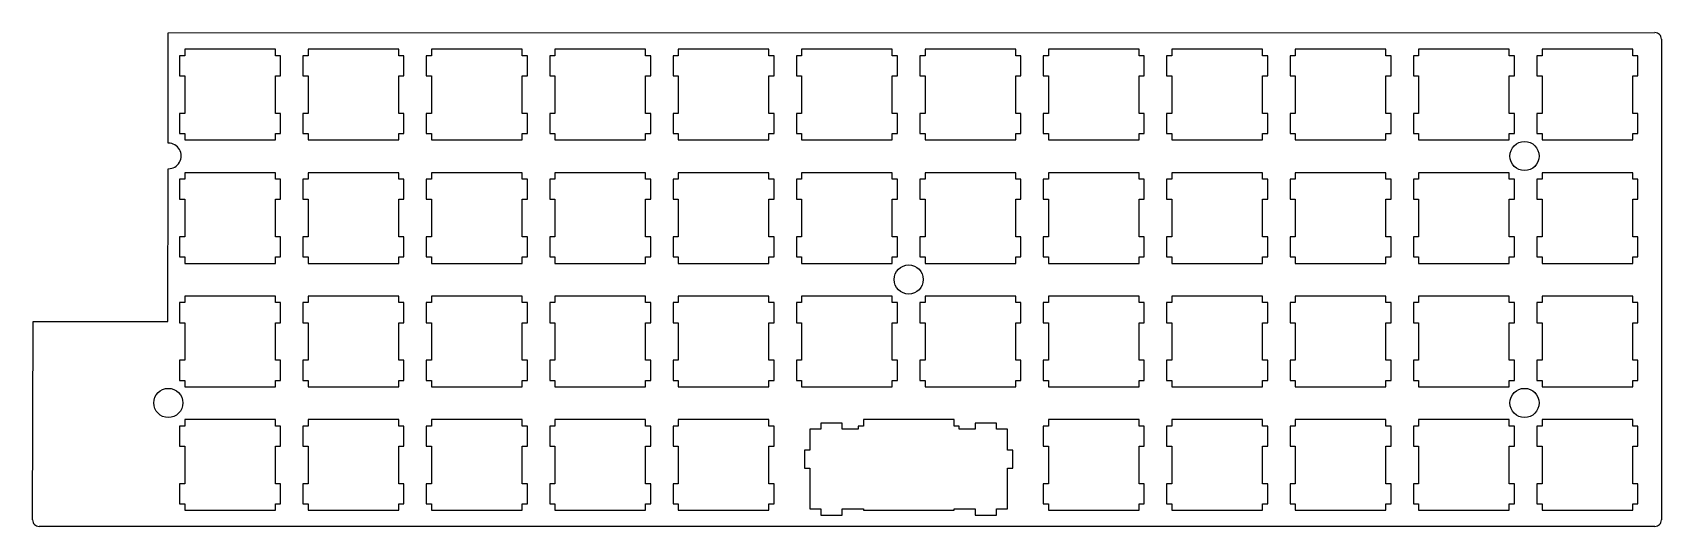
# Model space of a CAD drawing. Header units: millimetres. Extents: x 30 to 281, y -143 to -67.
import ezdxf

# ---------------------------------------------------------------- set-up
doc = ezdxf.new("R2010")
doc.units = ezdxf.units.MM

msp = doc.modelspace()

# ---------------------------------------------------------------- linework, layer by layer
at = {"color": 7, "linetype": 'Continuous', "lineweight": 25}
for p, q in [((50.4825, -66.7), (279.9875, -66.675)), ((50.4825, -83.725), (50.4825, -66.7)), ((280.9875, -67.675), (280.9875, -141.8757)), ((52.20719, -70.242), (52.20719, -73.3426)), ((53.00783, -70.242), (52.20719, -70.242)), ((53.00783, -69.243), (53.00783, -70.242)), ((67.0073, -69.243), (53.00783, -69.243)), ((67.0073, -70.242), (67.0073, -69.243)), ((67.808, -70.242), (67.0073, -70.242)), ((67.808, -73.3426), (67.808, -70.242)), ((71.2572, -70.242), (71.2572, -73.3426)), ((72.0578, -70.242), (71.2572, -70.242)), ((72.0578, -69.243), (72.0578, -70.242)), ((86.0572, -69.243), (72.0578, -69.243)), ((86.0572, -70.242), (86.0572, -69.243)), ((86.858, -70.242), (86.0572, -70.242)), ((86.858, -73.3426), (86.858, -70.242)), ((90.3071, -70.242), (90.3071, -73.3426)), ((91.1079, -70.242), (90.3071, -70.242)), ((91.1079, -69.243), (91.1079, -70.242)), ((105.1072, -69.243), (91.1079, -69.243)), ((105.1072, -70.242), (105.1072, -69.243)), ((105.908, -70.242), (105.1072, -70.242)), ((105.908, -73.3426), (105.908, -70.242)), ((109.3571, -70.242), (109.3571, -73.3426)), ((110.1579, -70.242), (109.3571, -70.242)), ((110.1579, -69.243), (110.1579, -70.242)), ((124.1572, -69.243), (110.1579, -69.243)), ((124.1572, -70.242), (124.1572, -69.243)), ((124.958, -70.242), (124.1572, -70.242)), ((124.958, -73.3426), (124.958, -70.242)), ((128.4071, -70.242), (128.4071, -73.3426)), ((129.2079, -70.242), (128.4071, -70.242)), ((129.2079, -69.243), (129.2079, -70.242)), ((143.2072, -69.243), (129.2079, -69.243)), ((143.2072, -70.242), (143.2072, -69.243)), ((144.0066, -70.242), (143.2072, -70.242)), ((144.0066, -73.3426), (144.0066, -70.242)), ((147.4571, -70.242), (147.4571, -73.3426)), ((148.2565, -70.242), (147.4571, -70.242)), ((148.2565, -69.243), (148.2565, -70.242)), ((162.2558, -69.243), (148.2565, -69.243)), ((162.2558, -70.242), (162.2558, -69.243)), ((163.0568, -70.242), (162.2558, -70.242)), ((163.0568, -73.3426), (163.0568, -70.242)), ((166.5058, -70.242), (166.5058, -73.3426)), ((167.3068, -70.242), (166.5058, -70.242)), ((167.3068, -69.243), (167.3068, -70.242)), ((181.3068, -69.243), (167.3068, -69.243)), ((181.3068, -70.242), (181.3068, -69.243)), ((182.1078, -70.242), (181.3068, -70.242)), ((182.1078, -73.3426), (182.1078, -70.242)), ((185.5568, -70.242), (185.5568, -73.3426)), ((186.3578, -70.242), (185.5568, -70.242)), ((186.3578, -69.243), (186.3578, -70.242)), ((200.3568, -69.243), (186.3578, -69.243)), ((200.3568, -70.242), (200.3568, -69.243)), ((201.1578, -70.242), (200.3568, -70.242)), ((201.1578, -73.3426), (201.1578, -70.242)), ((204.6068, -70.242), (204.6068, -73.3426)), ((205.4078, -70.242), (204.6068, -70.242)), ((205.4078, -69.243), (205.4078, -70.242)), ((219.4068, -69.243), (205.4078, -69.243)), ((219.4068, -70.242), (219.4068, -69.243)), ((220.2078, -70.242), (219.4068, -70.242)), ((220.2078, -73.3426), (220.2078, -70.242)), ((223.6568, -70.242), (223.6568, -73.3426)), ((224.4578, -70.242), (223.6568, -70.242)), ((224.4578, -69.243), (224.4578, -70.242)), ((238.4568, -69.243), (224.4578, -69.243)), ((238.4568, -70.242), (238.4568, -69.243)), ((239.2578, -70.242), (238.4568, -70.242)), ((239.2578, -73.3426), (239.2578, -70.242)), ((242.7068, -70.242), (242.7068, -73.3426)), ((243.5078, -70.242), (242.7068, -70.242)), ((243.5078, -69.243), (243.5078, -70.242)), ((257.5068, -69.243), (243.5078, -69.243)), ((257.5068, -70.242), (257.5068, -69.243)), ((258.3078, -70.242), (257.5068, -70.242)), ((258.3078, -73.3426), (258.3078, -70.242)), ((261.7568, -70.242), (261.7568, -73.3426)), ((262.5578, -70.242), (261.7568, -70.242)), ((262.5578, -69.243), (262.5578, -70.242)), ((276.5568, -69.243), (262.5578, -69.243)), ((276.5568, -70.242), (276.5568, -69.243)), ((277.3578, -70.242), (276.5568, -70.242)), ((277.3578, -73.3426), (277.3578, -70.242)), ((52.20719, -73.3426), (53.00783, -73.3426)), ((53.00783, -73.3426), (53.00783, -79.1426)), ((67.0073, -73.3426), (67.808, -73.3426)), ((67.0073, -79.1426), (67.0073, -73.3426)), ((71.2572, -73.3426), (72.0578, -73.3426)), ((72.0578, -73.3426), (72.0578, -79.1426)), ((86.0572, -73.3426), (86.858, -73.3426)), ((86.0572, -79.1426), (86.0572, -73.3426)), ((90.3071, -73.3426), (91.1079, -73.3426)), ((91.1079, -73.3426), (91.1079, -79.1426)), ((105.1072, -73.3426), (105.908, -73.3426)), ((105.1072, -79.1426), (105.1072, -73.3426)), ((109.3571, -73.3426), (110.1579, -73.3426)), ((110.1579, -73.3426), (110.1579, -79.1426)), ((124.1572, -73.3426), (124.958, -73.3426)), ((124.1572, -79.1426), (124.1572, -73.3426)), ((128.4071, -73.3426), (129.2079, -73.3426)), ((129.2079, -73.3426), (129.2079, -79.1426)), ((143.2072, -73.3426), (144.0066, -73.3426)), ((143.2072, -79.1426), (143.2072, -73.3426)), ((147.4571, -73.3426), (148.2565, -73.3426)), ((148.2565, -73.3426), (148.2565, -79.1426)), ((162.2558, -73.3426), (163.0568, -73.3426)), ((162.2558, -79.1426), (162.2558, -73.3426)), ((166.5058, -73.3426), (167.3068, -73.3426)), ((167.3068, -73.3426), (167.3068, -79.1426)), ((181.3068, -73.3426), (182.1078, -73.3426)), ((181.3068, -79.1426), (181.3068, -73.3426)), ((185.5568, -73.3426), (186.3578, -73.3426)), ((186.3578, -73.3426), (186.3578, -79.1426)), ((200.3568, -73.3426), (201.1578, -73.3426)), ((200.3568, -79.1426), (200.3568, -73.3426)), ((204.6068, -73.3426), (205.4078, -73.3426)), ((205.4078, -73.3426), (205.4078, -79.1426)), ((219.4068, -73.3426), (220.2078, -73.3426)), ((219.4068, -79.1426), (219.4068, -73.3426)), ((223.6568, -73.3426), (224.4578, -73.3426)), ((224.4578, -73.3426), (224.4578, -79.1426)), ((238.4568, -73.3426), (239.2578, -73.3426)), ((238.4568, -79.1426), (238.4568, -73.3426)), ((242.7068, -73.3426), (243.5078, -73.3426)), ((243.5078, -73.3426), (243.5078, -79.1426)), ((257.5068, -73.3426), (258.3078, -73.3426)), ((257.5068, -79.1426), (257.5068, -73.3426)), ((261.7568, -73.3426), (262.5578, -73.3426)), ((262.5578, -73.3426), (262.5578, -79.1426)), ((276.5568, -73.3426), (277.3578, -73.3426)), ((276.5568, -79.1426), (276.5568, -73.3426)), ((52.20719, -79.1426), (52.20719, -82.2418)), ((53.00783, -79.1426), (52.20719, -79.1426)), ((67.808, -79.1426), (67.0073, -79.1426)), ((67.808, -82.2418), (67.808, -79.1426)), ((71.2572, -79.1426), (71.2572, -82.2418)), ((72.0578, -79.1426), (71.2572, -79.1426)), ((86.858, -79.1426), (86.0572, -79.1426)), ((86.858, -82.2418), (86.858, -79.1426)), ((90.3071, -79.1426), (90.3071, -82.2418)), ((91.1079, -79.1426), (90.3071, -79.1426)), ((105.908, -79.1426), (105.1072, -79.1426)), ((105.908, -82.2418), (105.908, -79.1426)), ((109.3571, -79.1426), (109.3571, -82.2418)), ((110.1579, -79.1426), (109.3571, -79.1426)), ((124.958, -79.1426), (124.1572, -79.1426)), ((124.958, -82.2418), (124.958, -79.1426)), ((128.4071, -79.1426), (128.4071, -82.2418)), ((129.2079, -79.1426), (128.4071, -79.1426)), ((144.0066, -79.1426), (143.2072, -79.1426)), ((144.0066, -82.2418), (144.0066, -79.1426)), ((147.4571, -79.1426), (147.4571, -82.2418)), ((148.2565, -79.1426), (147.4571, -79.1426)), ((163.0568, -79.1426), (162.2558, -79.1426)), ((163.0568, -82.2418), (163.0568, -79.1426)), ((166.5058, -79.1426), (166.5058, -82.2418)), ((167.3068, -79.1426), (166.5058, -79.1426)), ((182.1078, -79.1426), (181.3068, -79.1426)), ((182.1078, -82.2418), (182.1078, -79.1426)), ((185.5568, -79.1426), (185.5568, -82.2418)), ((186.3578, -79.1426), (185.5568, -79.1426)), ((201.1578, -79.1426), (200.3568, -79.1426)), ((201.1578, -82.2418), (201.1578, -79.1426)), ((204.6068, -79.1426), (204.6068, -82.2418)), ((205.4078, -79.1426), (204.6068, -79.1426)), ((220.2078, -79.1426), (219.4068, -79.1426)), ((220.2078, -82.2418), (220.2078, -79.1426)), ((223.6568, -79.1426), (223.6568, -82.2418)), ((224.4578, -79.1426), (223.6568, -79.1426)), ((239.2578, -79.1426), (238.4568, -79.1426)), ((239.2578, -82.2418), (239.2578, -79.1426)), ((242.7068, -79.1426), (242.7068, -82.2418)), ((243.5078, -79.1426), (242.7068, -79.1426)), ((258.3078, -79.1426), (257.5068, -79.1426)), ((258.3078, -82.2418), (258.3078, -79.1426)), ((261.7568, -79.1426), (261.7568, -82.2418)), ((262.5578, -79.1426), (261.7568, -79.1426)), ((277.3578, -79.1426), (276.5568, -79.1426)), ((277.3578, -82.2418), (277.3578, -79.1426)), ((52.20719, -82.2418), (53.00783, -82.2418)), ((53.00783, -82.2418), (53.00783, -83.2422)), ((67.0073, -82.2418), (67.808, -82.2418)), ((67.0073, -83.2422), (67.0073, -82.2418)), ((71.2572, -82.2418), (72.0578, -82.2418)), ((72.0578, -82.2418), (72.0578, -83.2422)), ((86.0572, -82.2418), (86.858, -82.2418)), ((86.0572, -83.2422), (86.0572, -82.2418)), ((90.3071, -82.2418), (91.1079, -82.2418)), ((91.1079, -82.2418), (91.1079, -83.2422)), ((105.1072, -82.2418), (105.908, -82.2418)), ((105.1072, -83.2422), (105.1072, -82.2418)), ((109.3571, -82.2418), (110.1579, -82.2418)), ((110.1579, -82.2418), (110.1579, -83.2422)), ((124.1572, -82.2418), (124.958, -82.2418)), ((124.1572, -83.2422), (124.1572, -82.2418)), ((128.4071, -82.2418), (129.2079, -82.2418)), ((129.2079, -82.2418), (129.2079, -83.2422)), ((143.2072, -82.2418), (144.0066, -82.2418)), ((143.2072, -83.2422), (143.2072, -82.2418)), ((147.4571, -82.2418), (148.2565, -82.2418)), ((148.2565, -82.2418), (148.2565, -83.2422)), ((162.2558, -82.2418), (163.0568, -82.2418)), ((162.2558, -83.2422), (162.2558, -82.2418)), ((166.5058, -82.2418), (167.3068, -82.2418)), ((167.3068, -82.2418), (167.3068, -83.2422)), ((181.3068, -82.2418), (182.1078, -82.2418)), ((181.3068, -83.2422), (181.3068, -82.2418)), ((185.5568, -82.2418), (186.3578, -82.2418)), ((186.3578, -82.2418), (186.3578, -83.2422)), ((200.3568, -82.2418), (201.1578, -82.2418)), ((200.3568, -83.2422), (200.3568, -82.2418)), ((204.6068, -82.2418), (205.4078, -82.2418)), ((205.4078, -82.2418), (205.4078, -83.2422)), ((219.4068, -82.2418), (220.2078, -82.2418)), ((219.4068, -83.2422), (219.4068, -82.2418)), ((223.6568, -82.2418), (224.4578, -82.2418)), ((224.4578, -82.2418), (224.4578, -83.2422)), ((238.4568, -82.2418), (239.2578, -82.2418)), ((238.4568, -83.2422), (238.4568, -82.2418)), ((242.7068, -82.2418), (243.5078, -82.2418)), ((243.5078, -82.2418), (243.5078, -83.2422)), ((257.5068, -82.2418), (258.3078, -82.2418)), ((257.5068, -83.2422), (257.5068, -82.2418)), ((261.7568, -82.2418), (262.5578, -82.2418)), ((262.5578, -82.2418), (262.5578, -83.2422)), ((276.5568, -82.2418), (277.3578, -82.2418)), ((276.5568, -83.2422), (276.5568, -82.2418)), ((53.00783, -83.2422), (67.0073, -83.2422)), ((72.0578, -83.2422), (86.0572, -83.2422)), ((91.1079, -83.2422), (105.1072, -83.2422)), ((110.1579, -83.2422), (124.1572, -83.2422)), ((129.2079, -83.2422), (143.2072, -83.2422)), ((148.2565, -83.2422), (162.2558, -83.2422)), ((167.3068, -83.2422), (181.3068, -83.2422)), ((186.3578, -83.2422), (200.3568, -83.2422)), ((205.4078, -83.2422), (219.4068, -83.2422)), ((224.4578, -83.2422), (238.4568, -83.2422)), ((243.5078, -83.2422), (257.5068, -83.2422)), ((262.5578, -83.2422), (276.5568, -83.2422)), ((50.4, -111.24), (50.48293, -87.675)), ((52.20719, -89.292), (52.20719, -92.3926)), ((53.00783, -89.292), (52.20719, -89.292)), ((53.00783, -88.293), (53.00783, -89.292)), ((67.0073, -88.293), (53.00783, -88.293)), ((67.0073, -89.292), (67.0073, -88.293)), ((67.808, -89.292), (67.0073, -89.292)), ((67.808, -92.3926), (67.808, -89.292)), ((71.2572, -89.292), (71.2572, -92.3926)), ((72.0578, -89.292), (71.2572, -89.292)), ((72.0578, -88.293), (72.0578, -89.292)), ((86.0572, -88.293), (72.0578, -88.293)), ((86.0572, -89.292), (86.0572, -88.293)), ((86.858, -89.292), (86.0572, -89.292)), ((86.858, -92.3926), (86.858, -89.292)), ((90.3071, -89.292), (90.3071, -92.3926)), ((91.1079, -89.292), (90.3071, -89.292)), ((91.1079, -88.293), (91.1079, -89.292)), ((105.1072, -88.293), (91.1079, -88.293)), ((105.1072, -89.292), (105.1072, -88.293)), ((105.908, -89.292), (105.1072, -89.292)), ((105.908, -92.3926), (105.908, -89.292)), ((109.3571, -89.292), (109.3571, -92.3926)), ((110.1579, -89.292), (109.3571, -89.292)), ((110.1579, -88.293), (110.1579, -89.292)), ((124.1572, -88.293), (110.1579, -88.293)), ((124.1572, -89.292), (124.1572, -88.293)), ((124.958, -89.292), (124.1572, -89.292)), ((124.958, -92.3926), (124.958, -89.292)), ((128.4071, -89.292), (128.4071, -92.3926)), ((129.2079, -89.292), (128.4071, -89.292)), ((129.2079, -88.293), (129.2079, -89.292)), ((143.2072, -88.293), (129.2079, -88.293)), ((143.2072, -89.292), (143.2072, -88.293)), ((144.0066, -89.292), (143.2072, -89.292)), ((144.0066, -92.3926), (144.0066, -89.292)), ((147.4571, -89.292), (147.4571, -92.3926)), ((148.2565, -89.292), (147.4571, -89.292)), ((148.2565, -88.293), (148.2565, -89.292)), ((162.2558, -88.293), (148.2565, -88.293)), ((162.2558, -89.292), (162.2558, -88.293)), ((163.0568, -89.292), (162.2558, -89.292)), ((163.0568, -92.3926), (163.0568, -89.292)), ((166.5058, -89.292), (166.5058, -92.3926)), ((167.3068, -89.292), (166.5058, -89.292)), ((167.3068, -88.293), (167.3068, -89.292)), ((181.3068, -88.293), (167.3068, -88.293)), ((181.3068, -89.292), (181.3068, -88.293)), ((182.1078, -89.292), (181.3068, -89.292)), ((182.1078, -92.3926), (182.1078, -89.292)), ((185.5568, -89.292), (185.5568, -92.3926)), ((186.3578, -89.292), (185.5568, -89.292)), ((186.3578, -88.293), (186.3578, -89.292)), ((200.3568, -88.293), (186.3578, -88.293)), ((200.3568, -89.292), (200.3568, -88.293)), ((201.1578, -89.292), (200.3568, -89.292)), ((201.1578, -92.3926), (201.1578, -89.292)), ((204.6068, -89.292), (204.6068, -92.3926)), ((205.4078, -89.292), (204.6068, -89.292)), ((205.4078, -88.293), (205.4078, -89.292)), ((219.4068, -88.293), (205.4078, -88.293)), ((219.4068, -89.292), (219.4068, -88.293)), ((220.2078, -89.292), (219.4068, -89.292)), ((220.2078, -92.3926), (220.2078, -89.292)), ((223.6568, -89.292), (223.6568, -92.3926)), ((224.4578, -89.292), (223.6568, -89.292)), ((224.4578, -88.293), (224.4578, -89.292)), ((238.4568, -88.293), (224.4578, -88.293)), ((238.4568, -89.292), (238.4568, -88.293)), ((239.2578, -89.292), (238.4568, -89.292)), ((239.2578, -92.3926), (239.2578, -89.292)), ((242.7068, -89.292), (242.7068, -92.3926)), ((243.5078, -89.292), (242.7068, -89.292)), ((243.5078, -88.293), (243.5078, -89.292)), ((257.5068, -88.293), (243.5078, -88.293)), ((257.5068, -89.292), (257.5068, -88.293)), ((258.3078, -89.292), (257.5068, -89.292)), ((258.3078, -92.3926), (258.3078, -89.292)), ((261.7568, -89.292), (261.7568, -92.3926)), ((262.5578, -89.292), (261.7568, -89.292)), ((262.5578, -88.293), (262.5578, -89.292)), ((276.5568, -88.293), (262.5578, -88.293)), ((276.5568, -89.292), (276.5568, -88.293)), ((277.3578, -89.292), (276.5568, -89.292)), ((277.3578, -92.3926), (277.3578, -89.292)), ((52.20719, -92.3926), (53.00783, -92.3926)), ((53.00783, -92.3926), (53.00783, -98.1926)), ((67.0073, -92.3926), (67.808, -92.3926)), ((67.0073, -98.1926), (67.0073, -92.3926)), ((71.2572, -92.3926), (72.0578, -92.3926)), ((72.0578, -92.3926), (72.0578, -98.1926)), ((86.0572, -92.3926), (86.858, -92.3926)), ((86.0572, -98.1926), (86.0572, -92.3926)), ((90.3071, -92.3926), (91.1079, -92.3926)), ((91.1079, -92.3926), (91.1079, -98.1926)), ((105.1072, -92.3926), (105.908, -92.3926)), ((105.1072, -98.1926), (105.1072, -92.3926)), ((109.3571, -92.3926), (110.1579, -92.3926)), ((110.1579, -92.3926), (110.1579, -98.1926)), ((124.1572, -92.3926), (124.958, -92.3926)), ((124.1572, -98.1926), (124.1572, -92.3926)), ((128.4071, -92.3926), (129.2079, -92.3926)), ((129.2079, -92.3926), (129.2079, -98.1926)), ((143.2072, -92.3926), (144.0066, -92.3926)), ((143.2072, -98.1926), (143.2072, -92.3926)), ((147.4571, -92.3926), (148.2565, -92.3926)), ((148.2565, -92.3926), (148.2565, -98.1926)), ((162.2558, -92.3926), (163.0568, -92.3926)), ((162.2558, -98.1926), (162.2558, -92.3926)), ((166.5058, -92.3926), (167.3068, -92.3926)), ((167.3068, -92.3926), (167.3068, -98.1926)), ((181.3068, -92.3926), (182.1078, -92.3926)), ((181.3068, -98.1926), (181.3068, -92.3926)), ((185.5568, -92.3926), (186.3578, -92.3926)), ((186.3578, -92.3926), (186.3578, -98.1926)), ((200.3568, -92.3926), (201.1578, -92.3926)), ((200.3568, -98.1926), (200.3568, -92.3926)), ((204.6068, -92.3926), (205.4078, -92.3926)), ((205.4078, -92.3926), (205.4078, -98.1926)), ((219.4068, -92.3926), (220.2078, -92.3926)), ((219.4068, -98.1926), (219.4068, -92.3926)), ((223.6568, -92.3926), (224.4578, -92.3926)), ((224.4578, -92.3926), (224.4578, -98.1926)), ((238.4568, -92.3926), (239.2578, -92.3926)), ((238.4568, -98.1926), (238.4568, -92.3926)), ((242.7068, -92.3926), (243.5078, -92.3926)), ((243.5078, -92.3926), (243.5078, -98.1926)), ((257.5068, -92.3926), (258.3078, -92.3926)), ((257.5068, -98.1926), (257.5068, -92.3926)), ((261.7568, -92.3926), (262.5578, -92.3926)), ((262.5578, -92.3926), (262.5578, -98.1926)), ((276.5568, -92.3926), (277.3578, -92.3926)), ((276.5568, -98.1926), (276.5568, -92.3926)), ((52.20719, -98.1926), (52.20719, -101.2918)), ((53.00783, -98.1926), (52.20719, -98.1926)), ((67.808, -98.1926), (67.0073, -98.1926)), ((67.808, -101.2918), (67.808, -98.1926)), ((71.2572, -98.1926), (71.2572, -101.2918)), ((72.0578, -98.1926), (71.2572, -98.1926)), ((86.858, -98.1926), (86.0572, -98.1926)), ((86.858, -101.2918), (86.858, -98.1926)), ((90.3071, -98.1926), (90.3071, -101.2918)), ((91.1079, -98.1926), (90.3071, -98.1926)), ((105.908, -98.1926), (105.1072, -98.1926)), ((105.908, -101.2918), (105.908, -98.1926)), ((109.3571, -98.1926), (109.3571, -101.2918)), ((110.1579, -98.1926), (109.3571, -98.1926)), ((124.958, -98.1926), (124.1572, -98.1926)), ((124.958, -101.2918), (124.958, -98.1926)), ((128.4071, -98.1926), (128.4071, -101.2918)), ((129.2079, -98.1926), (128.4071, -98.1926)), ((144.0066, -98.1926), (143.2072, -98.1926)), ((144.0066, -101.2918), (144.0066, -98.1926)), ((147.4571, -98.1926), (147.4571, -101.2918)), ((148.2565, -98.1926), (147.4571, -98.1926)), ((163.0568, -98.1926), (162.2558, -98.1926)), ((163.0568, -101.2918), (163.0568, -98.1926)), ((166.5058, -98.1926), (166.5058, -101.2918)), ((167.3068, -98.1926), (166.5058, -98.1926)), ((182.1078, -98.1926), (181.3068, -98.1926)), ((182.1078, -101.2918), (182.1078, -98.1926)), ((185.5568, -98.1926), (185.5568, -101.2918)), ((186.3578, -98.1926), (185.5568, -98.1926)), ((201.1578, -98.1926), (200.3568, -98.1926)), ((201.1578, -101.2918), (201.1578, -98.1926)), ((204.6068, -98.1926), (204.6068, -101.2918)), ((205.4078, -98.1926), (204.6068, -98.1926)), ((220.2078, -98.1926), (219.4068, -98.1926)), ((220.2078, -101.2918), (220.2078, -98.1926)), ((223.6568, -98.1926), (223.6568, -101.2918)), ((224.4578, -98.1926), (223.6568, -98.1926)), ((239.2578, -98.1926), (238.4568, -98.1926)), ((239.2578, -101.2918), (239.2578, -98.1926)), ((242.7068, -98.1926), (242.7068, -101.2918)), ((243.5078, -98.1926), (242.7068, -98.1926)), ((258.3078, -98.1926), (257.5068, -98.1926)), ((258.3078, -101.2918), (258.3078, -98.1926)), ((261.7568, -98.1926), (261.7568, -101.2918)), ((262.5578, -98.1926), (261.7568, -98.1926)), ((277.3578, -98.1926), (276.5568, -98.1926)), ((277.3578, -101.2918), (277.3578, -98.1926)), ((52.20719, -101.2918), (53.00783, -101.2918)), ((53.00783, -101.2918), (53.00783, -102.2922)), ((53.00783, -102.2922), (67.0073, -102.2922)), ((67.0073, -101.2918), (67.808, -101.2918)), ((67.0073, -102.2922), (67.0073, -101.2918)), ((71.2572, -101.2918), (72.0578, -101.2918)), ((72.0578, -101.2918), (72.0578, -102.2922)), ((72.0578, -102.2922), (86.0572, -102.2922)), ((86.0572, -101.2918), (86.858, -101.2918)), ((86.0572, -102.2922), (86.0572, -101.2918)), ((90.3071, -101.2918), (91.1079, -101.2918)), ((91.1079, -101.2918), (91.1079, -102.2922)), ((91.1079, -102.2922), (105.1072, -102.2922)), ((105.1072, -101.2918), (105.908, -101.2918)), ((105.1072, -102.2922), (105.1072, -101.2918)), ((109.3571, -101.2918), (110.1579, -101.2918)), ((110.1579, -101.2918), (110.1579, -102.2922)), ((110.1579, -102.2922), (124.1572, -102.2922)), ((124.1572, -101.2918), (124.958, -101.2918)), ((124.1572, -102.2922), (124.1572, -101.2918)), ((128.4071, -101.2918), (129.2079, -101.2918)), ((129.2079, -101.2918), (129.2079, -102.2922)), ((129.2079, -102.2922), (143.2072, -102.2922)), ((143.2072, -101.2918), (144.0066, -101.2918)), ((143.2072, -102.2922), (143.2072, -101.2918)), ((147.4571, -101.2918), (148.2565, -101.2918)), ((148.2565, -101.2918), (148.2565, -102.2922)), ((148.2565, -102.2922), (162.2558, -102.2922)), ((162.2558, -101.2918), (163.0568, -101.2918)), ((162.2558, -102.2922), (162.2558, -101.2918)), ((166.5058, -101.2918), (167.3068, -101.2918)), ((167.3068, -101.2918), (167.3068, -102.2922)), ((167.3068, -102.2922), (181.3068, -102.2922)), ((181.3068, -101.2918), (182.1078, -101.2918)), ((181.3068, -102.2922), (181.3068, -101.2918)), ((185.5568, -101.2918), (186.3578, -101.2918)), ((186.3578, -101.2918), (186.3578, -102.2922)), ((186.3578, -102.2922), (200.3568, -102.2922)), ((200.3568, -101.2918), (201.1578, -101.2918)), ((200.3568, -102.2922), (200.3568, -101.2918)), ((204.6068, -101.2918), (205.4078, -101.2918)), ((205.4078, -101.2918), (205.4078, -102.2922)), ((205.4078, -102.2922), (219.4068, -102.2922)), ((219.4068, -101.2918), (220.2078, -101.2918)), ((219.4068, -102.2922), (219.4068, -101.2918)), ((223.6568, -101.2918), (224.4578, -101.2918)), ((224.4578, -101.2918), (224.4578, -102.2922)), ((224.4578, -102.2922), (238.4568, -102.2922)), ((238.4568, -101.2918), (239.2578, -101.2918)), ((238.4568, -102.2922), (238.4568, -101.2918)), ((242.7068, -101.2918), (243.5078, -101.2918)), ((243.5078, -101.2918), (243.5078, -102.2922)), ((243.5078, -102.2922), (257.5068, -102.2922)), ((257.5068, -101.2918), (258.3078, -101.2918)), ((257.5068, -102.2922), (257.5068, -101.2918)), ((261.7568, -101.2918), (262.5578, -101.2918)), ((262.5578, -101.2918), (262.5578, -102.2922)), ((262.5578, -102.2922), (276.5568, -102.2922)), ((276.5568, -101.2918), (277.3578, -101.2918)), ((276.5568, -102.2922), (276.5568, -101.2918)), ((53.00783, -107.343), (53.00783, -108.3419)), ((67.0073, -107.343), (53.00783, -107.343)), ((67.0073, -108.3419), (67.0073, -107.343)), ((72.0578, -107.343), (72.0578, -108.3419)), ((86.0572, -107.343), (72.0578, -107.343)), ((86.0572, -108.3419), (86.0572, -107.343)), ((91.1079, -107.343), (91.1079, -108.3419)), ((105.1072, -107.343), (91.1079, -107.343)), ((105.1072, -108.3419), (105.1072, -107.343)), ((110.1579, -107.343), (110.1579, -108.3419)), ((124.1572, -107.343), (110.1579, -107.343)), ((124.1572, -108.3419), (124.1572, -107.343)), ((129.2079, -107.343), (129.2079, -108.3419)), ((143.2072, -107.343), (129.2079, -107.343)), ((143.2072, -108.3419), (143.2072, -107.343)), ((148.2565, -107.343), (148.2565, -108.3419)), ((162.2558, -107.343), (148.2565, -107.343)), ((162.2558, -108.3419), (162.2558, -107.343)), ((167.3068, -107.343), (167.3068, -108.3419)), ((181.3068, -107.343), (167.3068, -107.343)), ((181.3068, -108.3419), (181.3068, -107.343)), ((186.3578, -107.343), (186.3578, -108.3419)), ((200.3568, -107.343), (186.3578, -107.343)), ((200.3568, -108.3419), (200.3568, -107.343)), ((205.4078, -107.343), (205.4078, -108.3419)), ((219.4068, -107.343), (205.4078, -107.343)), ((219.4068, -108.3419), (219.4068, -107.343)), ((224.4578, -107.343), (224.4578, -108.3419)), ((238.4568, -107.343), (224.4578, -107.343)), ((238.4568, -108.3419), (238.4568, -107.343)), ((243.5078, -107.343), (243.5078, -108.3419)), ((257.5068, -107.343), (243.5078, -107.343)), ((257.5068, -108.3419), (257.5068, -107.343)), ((262.5578, -107.343), (262.5578, -108.3419)), ((276.5568, -107.343), (262.5578, -107.343)), ((276.5568, -108.3419), (276.5568, -107.343)), ((52.20719, -108.3419), (52.20719, -111.4425)), ((53.00783, -108.3419), (52.20719, -108.3419)), ((67.808, -108.3419), (67.0073, -108.3419)), ((67.808, -111.4425), (67.808, -108.3419)), ((71.2572, -108.3419), (71.2572, -111.4425)), ((72.0578, -108.3419), (71.2572, -108.3419)), ((86.858, -108.3419), (86.0572, -108.3419)), ((86.858, -111.4425), (86.858, -108.3419)), ((90.3071, -108.3419), (90.3071, -111.4425)), ((91.1079, -108.3419), (90.3071, -108.3419)), ((105.908, -108.3419), (105.1072, -108.3419)), ((105.908, -111.4425), (105.908, -108.3419)), ((109.3571, -108.3419), (109.3571, -111.4425)), ((110.1579, -108.3419), (109.3571, -108.3419)), ((124.958, -108.3419), (124.1572, -108.3419)), ((124.958, -111.4425), (124.958, -108.3419)), ((128.4071, -108.3419), (128.4071, -111.4425)), ((129.2079, -108.3419), (128.4071, -108.3419)), ((144.0066, -108.3419), (143.2072, -108.3419)), ((144.0066, -111.4425), (144.0066, -108.3419)), ((147.4571, -108.3419), (147.4571, -111.4425)), ((148.2565, -108.3419), (147.4571, -108.3419)), ((163.0568, -108.3419), (162.2558, -108.3419)), ((163.0568, -111.4425), (163.0568, -108.3419)), ((166.5058, -108.3419), (166.5058, -111.4425)), ((167.3068, -108.3419), (166.5058, -108.3419)), ((182.1078, -108.3419), (181.3068, -108.3419)), ((182.1078, -111.4425), (182.1078, -108.3419)), ((185.5568, -108.3419), (185.5568, -111.4425)), ((186.3578, -108.3419), (185.5568, -108.3419)), ((201.1578, -108.3419), (200.3568, -108.3419)), ((201.1578, -111.4425), (201.1578, -108.3419)), ((204.6068, -108.3419), (204.6068, -111.4425)), ((205.4078, -108.3419), (204.6068, -108.3419)), ((220.2078, -108.3419), (219.4068, -108.3419)), ((220.2078, -111.4425), (220.2078, -108.3419)), ((223.6568, -108.3419), (223.6568, -111.4425)), ((224.4578, -108.3419), (223.6568, -108.3419)), ((239.2578, -108.3419), (238.4568, -108.3419)), ((239.2578, -111.4425), (239.2578, -108.3419)), ((242.7068, -108.3419), (242.7068, -111.4425)), ((243.5078, -108.3419), (242.7068, -108.3419)), ((258.3078, -108.3419), (257.5068, -108.3419)), ((258.3078, -111.4425), (258.3078, -108.3419)), ((261.7568, -108.3419), (261.7568, -111.4425)), ((262.5578, -108.3419), (261.7568, -108.3419)), ((277.3578, -108.3419), (276.5568, -108.3419)), ((277.3578, -111.4425), (277.3578, -108.3419)), ((29.5275, -141.8757), (29.6, -111.24)), ((29.6, -111.24), (50.4, -111.24)), ((52.20719, -111.4425), (53.00783, -111.4425)), ((53.00783, -111.4425), (53.00783, -117.2427)), ((67.0073, -111.4425), (67.808, -111.4425)), ((67.0073, -117.2427), (67.0073, -111.4425)), ((71.2572, -111.4425), (72.0578, -111.4425)), ((72.0578, -111.4425), (72.0578, -117.2427)), ((86.0572, -111.4425), (86.858, -111.4425)), ((86.0572, -117.2427), (86.0572, -111.4425)), ((90.3071, -111.4425), (91.1079, -111.4425)), ((91.1079, -111.4425), (91.1079, -117.2427)), ((105.1072, -111.4425), (105.908, -111.4425)), ((105.1072, -117.2427), (105.1072, -111.4425)), ((109.3571, -111.4425), (110.1579, -111.4425)), ((110.1579, -111.4425), (110.1579, -117.2427)), ((124.1572, -111.4425), (124.958, -111.4425)), ((124.1572, -117.2427), (124.1572, -111.4425)), ((128.4071, -111.4425), (129.2079, -111.4425)), ((129.2079, -111.4425), (129.2079, -117.2427)), ((143.2072, -111.4425), (144.0066, -111.4425)), ((143.2072, -117.2427), (143.2072, -111.4425)), ((147.4571, -111.4425), (148.2565, -111.4425)), ((148.2565, -111.4425), (148.2565, -117.2427)), ((162.2558, -111.4425), (163.0568, -111.4425)), ((162.2558, -117.2427), (162.2558, -111.4425)), ((166.5058, -111.4425), (167.3068, -111.4425)), ((167.3068, -111.4425), (167.3068, -117.2427)), ((181.3068, -111.4425), (182.1078, -111.4425)), ((181.3068, -117.2427), (181.3068, -111.4425)), ((185.5568, -111.4425), (186.3578, -111.4425)), ((186.3578, -111.4425), (186.3578, -117.2427)), ((200.3568, -111.4425), (201.1578, -111.4425)), ((200.3568, -117.2427), (200.3568, -111.4425)), ((204.6068, -111.4425), (205.4078, -111.4425)), ((205.4078, -111.4425), (205.4078, -117.2427)), ((219.4068, -111.4425), (220.2078, -111.4425)), ((219.4068, -117.2427), (219.4068, -111.4425)), ((223.6568, -111.4425), (224.4578, -111.4425)), ((224.4578, -111.4425), (224.4578, -117.2427)), ((238.4568, -111.4425), (239.2578, -111.4425)), ((238.4568, -117.2427), (238.4568, -111.4425)), ((242.7068, -111.4425), (243.5078, -111.4425)), ((243.5078, -111.4425), (243.5078, -117.2427)), ((257.5068, -111.4425), (258.3078, -111.4425)), ((257.5068, -117.2427), (257.5068, -111.4425)), ((261.7568, -111.4425), (262.5578, -111.4425)), ((262.5578, -111.4425), (262.5578, -117.2427)), ((276.5568, -111.4425), (277.3578, -111.4425)), ((276.5568, -117.2427), (276.5568, -111.4425)), ((52.20719, -117.2427), (52.20719, -120.3419)), ((53.00783, -117.2427), (52.20719, -117.2427)), ((67.808, -117.2427), (67.0073, -117.2427)), ((67.808, -120.3419), (67.808, -117.2427)), ((71.2572, -117.2427), (71.2572, -120.3419)), ((72.0578, -117.2427), (71.2572, -117.2427)), ((86.858, -117.2427), (86.0572, -117.2427)), ((86.858, -120.3419), (86.858, -117.2427)), ((90.3071, -117.2427), (90.3071, -120.3419)), ((91.1079, -117.2427), (90.3071, -117.2427)), ((105.908, -117.2427), (105.1072, -117.2427)), ((105.908, -120.3419), (105.908, -117.2427)), ((109.3571, -117.2427), (109.3571, -120.3419)), ((110.1579, -117.2427), (109.3571, -117.2427)), ((124.958, -117.2427), (124.1572, -117.2427)), ((124.958, -120.3419), (124.958, -117.2427)), ((128.4071, -117.2427), (128.4071, -120.3419)), ((129.2079, -117.2427), (128.4071, -117.2427)), ((144.0066, -117.2427), (143.2072, -117.2427)), ((144.0066, -120.3419), (144.0066, -117.2427)), ((147.4571, -117.2427), (147.4571, -120.3419)), ((148.2565, -117.2427), (147.4571, -117.2427)), ((163.0568, -117.2427), (162.2558, -117.2427)), ((163.0568, -120.3419), (163.0568, -117.2427)), ((166.5058, -117.2427), (166.5058, -120.3419)), ((167.3068, -117.2427), (166.5058, -117.2427)), ((182.1078, -117.2427), (181.3068, -117.2427)), ((182.1078, -120.3419), (182.1078, -117.2427)), ((185.5568, -117.2427), (185.5568, -120.3419)), ((186.3578, -117.2427), (185.5568, -117.2427)), ((201.1578, -117.2427), (200.3568, -117.2427)), ((201.1578, -120.3419), (201.1578, -117.2427)), ((204.6068, -117.2427), (204.6068, -120.3419)), ((205.4078, -117.2427), (204.6068, -117.2427)), ((220.2078, -117.2427), (219.4068, -117.2427)), ((220.2078, -120.3419), (220.2078, -117.2427)), ((223.6568, -117.2427), (223.6568, -120.3419)), ((224.4578, -117.2427), (223.6568, -117.2427)), ((239.2578, -117.2427), (238.4568, -117.2427)), ((239.2578, -120.3419), (239.2578, -117.2427)), ((242.7068, -117.2427), (242.7068, -120.3419)), ((243.5078, -117.2427), (242.7068, -117.2427)), ((258.3078, -117.2427), (257.5068, -117.2427)), ((258.3078, -120.3419), (258.3078, -117.2427)), ((261.7568, -117.2427), (261.7568, -120.3419)), ((262.5578, -117.2427), (261.7568, -117.2427)), ((277.3578, -117.2427), (276.5568, -117.2427)), ((277.3578, -120.3419), (277.3578, -117.2427)), ((52.20719, -120.3419), (53.00783, -120.3419)), ((53.00783, -120.3419), (53.00783, -121.3423)), ((67.0073, -120.3419), (67.808, -120.3419)), ((67.0073, -121.3423), (67.0073, -120.3419)), ((71.2572, -120.3419), (72.0578, -120.3419)), ((72.0578, -120.3419), (72.0578, -121.3423)), ((86.0572, -120.3419), (86.858, -120.3419)), ((86.0572, -121.3423), (86.0572, -120.3419)), ((90.3071, -120.3419), (91.1079, -120.3419)), ((91.1079, -120.3419), (91.1079, -121.3423)), ((105.1072, -120.3419), (105.908, -120.3419)), ((105.1072, -121.3423), (105.1072, -120.3419)), ((109.3571, -120.3419), (110.1579, -120.3419)), ((110.1579, -120.3419), (110.1579, -121.3423)), ((124.1572, -120.3419), (124.958, -120.3419)), ((124.1572, -121.3423), (124.1572, -120.3419)), ((128.4071, -120.3419), (129.2079, -120.3419)), ((129.2079, -120.3419), (129.2079, -121.3423)), ((143.2072, -120.3419), (144.0066, -120.3419)), ((143.2072, -121.3423), (143.2072, -120.3419)), ((147.4571, -120.3419), (148.2565, -120.3419)), ((148.2565, -120.3419), (148.2565, -121.3423)), ((162.2558, -120.3419), (163.0568, -120.3419)), ((162.2558, -121.3423), (162.2558, -120.3419)), ((166.5058, -120.3419), (167.3068, -120.3419)), ((167.3068, -120.3419), (167.3068, -121.3423)), ((181.3068, -120.3419), (182.1078, -120.3419)), ((181.3068, -121.3423), (181.3068, -120.3419)), ((185.5568, -120.3419), (186.3578, -120.3419)), ((186.3578, -120.3419), (186.3578, -121.3423)), ((200.3568, -120.3419), (201.1578, -120.3419)), ((200.3568, -121.3423), (200.3568, -120.3419)), ((204.6068, -120.3419), (205.4078, -120.3419)), ((205.4078, -120.3419), (205.4078, -121.3423)), ((219.4068, -120.3419), (220.2078, -120.3419)), ((219.4068, -121.3423), (219.4068, -120.3419)), ((223.6568, -120.3419), (224.4578, -120.3419)), ((224.4578, -120.3419), (224.4578, -121.3423)), ((238.4568, -120.3419), (239.2578, -120.3419)), ((238.4568, -121.3423), (238.4568, -120.3419)), ((242.7068, -120.3419), (243.5078, -120.3419)), ((243.5078, -120.3419), (243.5078, -121.3423)), ((257.5068, -120.3419), (258.3078, -120.3419)), ((257.5068, -121.3423), (257.5068, -120.3419)), ((261.7568, -120.3419), (262.5578, -120.3419)), ((262.5578, -120.3419), (262.5578, -121.3423)), ((276.5568, -120.3419), (277.3578, -120.3419)), ((276.5568, -121.3423), (276.5568, -120.3419)), ((53.00783, -121.3423), (67.0073, -121.3423)), ((72.0578, -121.3423), (86.0572, -121.3423)), ((91.1079, -121.3423), (105.1072, -121.3423)), ((110.1579, -121.3423), (124.1572, -121.3423)), ((129.2079, -121.3423), (143.2072, -121.3423)), ((148.2565, -121.3423), (162.2558, -121.3423)), ((167.3068, -121.3423), (181.3068, -121.3423)), ((186.3578, -121.3423), (200.3568, -121.3423)), ((205.4078, -121.3423), (219.4068, -121.3423)), ((224.4578, -121.3423), (238.4568, -121.3423)), ((243.5078, -121.3423), (257.5068, -121.3423)), ((262.5578, -121.3423), (276.5568, -121.3423)), ((52.20719, -127.3919), (52.20719, -130.4911)), ((53.00783, -127.3919), (52.20719, -127.3919)), ((53.00783, -126.3929), (53.00783, -127.3919)), ((67.0073, -126.3929), (53.00783, -126.3929)), ((67.0073, -127.3919), (67.0073, -126.3929)), ((67.808, -127.3919), (67.0073, -127.3919)), ((67.808, -130.4911), (67.808, -127.3919)), ((71.2572, -127.3919), (71.2572, -130.4911)), ((72.0578, -127.3919), (71.2572, -127.3919)), ((72.0578, -126.3929), (72.0578, -127.3919)), ((86.0572, -126.3929), (72.0578, -126.3929)), ((86.0572, -127.3919), (86.0572, -126.3929)), ((86.858, -127.3919), (86.0572, -127.3919)), ((86.858, -130.4911), (86.858, -127.3919)), ((90.3071, -127.3919), (90.3071, -130.4911)), ((91.1079, -127.3919), (90.3071, -127.3919)), ((91.1079, -126.3929), (91.1079, -127.3919)), ((105.1072, -126.3929), (91.1079, -126.3929)), ((105.1072, -127.3919), (105.1072, -126.3929)), ((105.908, -127.3919), (105.1072, -127.3919)), ((105.908, -130.4911), (105.908, -127.3919)), ((109.3571, -127.3919), (109.3571, -130.4911)), ((110.1579, -127.3919), (109.3571, -127.3919)), ((110.1579, -126.3929), (110.1579, -127.3919)), ((124.1572, -126.3929), (110.1579, -126.3929)), ((124.1572, -127.3919), (124.1572, -126.3929)), ((124.958, -127.3919), (124.1572, -127.3919)), ((124.958, -130.4911), (124.958, -127.3919)), ((128.4071, -127.3919), (128.4071, -130.4911)), ((129.2079, -127.3919), (128.4071, -127.3919)), ((129.2079, -126.3929), (129.2079, -127.3919)), ((143.2072, -126.3929), (129.2079, -126.3929)), ((143.2072, -127.3919), (143.2072, -126.3929)), ((144.0066, -127.3919), (143.2072, -127.3919)), ((144.0066, -130.4911), (144.0066, -127.3919)), ((149.5064, -127.8618), (149.5064, -131.092)), ((151.2318, -127.8618), (149.5064, -127.8618)), ((151.2318, -126.9413), (151.2318, -127.8618)), ((154.5318, -126.9413), (151.2318, -126.9413)), ((154.5318, -127.8618), (154.5318, -126.9413)), ((156.9818, -127.8618), (154.5318, -127.8618)), ((156.9818, -127.3919), (156.9818, -127.8618)), ((157.7828, -127.3919), (156.9818, -127.3919)), ((157.7828, -126.3929), (157.7828, -127.3919)), ((171.7818, -126.3929), (157.7828, -126.3929)), ((171.7818, -127.3919), (171.7818, -126.3929)), ((172.5828, -127.3919), (171.7818, -127.3919)), ((172.5828, -127.8618), (172.5828, -127.3919)), ((175.0318, -127.8618), (172.5828, -127.8618)), ((175.0318, -126.9413), (175.0318, -127.8618)), ((178.3318, -126.9413), (175.0318, -126.9413)), ((178.3318, -127.8618), (178.3318, -126.9413)), ((180.0578, -127.8618), (178.3318, -127.8618)), ((180.0578, -131.092), (180.0578, -127.8618)), ((185.5568, -127.3919), (185.5568, -130.4911)), ((186.3578, -127.3919), (185.5568, -127.3919)), ((186.3578, -126.3929), (186.3578, -127.3919)), ((200.3568, -126.3929), (186.3578, -126.3929)), ((200.3568, -127.3919), (200.3568, -126.3929)), ((201.1578, -127.3919), (200.3568, -127.3919)), ((201.1578, -130.4911), (201.1578, -127.3919)), ((204.6068, -127.3919), (204.6068, -130.4911)), ((205.4078, -127.3919), (204.6068, -127.3919)), ((205.4078, -126.3929), (205.4078, -127.3919)), ((219.4068, -126.3929), (205.4078, -126.3929)), ((219.4068, -127.3919), (219.4068, -126.3929)), ((220.2078, -127.3919), (219.4068, -127.3919)), ((220.2078, -130.4911), (220.2078, -127.3919)), ((223.6568, -127.3919), (223.6568, -130.4911)), ((224.4578, -127.3919), (223.6568, -127.3919)), ((224.4578, -126.3929), (224.4578, -127.3919)), ((238.4568, -126.3929), (224.4578, -126.3929)), ((238.4568, -127.3919), (238.4568, -126.3929)), ((239.2578, -127.3919), (238.4568, -127.3919)), ((239.2578, -130.4911), (239.2578, -127.3919)), ((242.7068, -127.3919), (242.7068, -130.4911)), ((243.5078, -127.3919), (242.7068, -127.3919)), ((243.5078, -126.3929), (243.5078, -127.3919)), ((257.5068, -126.3929), (243.5078, -126.3929)), ((257.5068, -127.3919), (257.5068, -126.3929)), ((258.3078, -127.3919), (257.5068, -127.3919)), ((258.3078, -130.4911), (258.3078, -127.3919)), ((261.7568, -127.3919), (261.7568, -130.4911)), ((262.5578, -127.3919), (261.7568, -127.3919)), ((262.5578, -126.3929), (262.5578, -127.3919)), ((276.5568, -126.3929), (262.5578, -126.3929)), ((276.5568, -127.3919), (276.5568, -126.3929)), ((277.3578, -127.3919), (276.5568, -127.3919)), ((277.3578, -130.4911), (277.3578, -127.3919)), ((52.20719, -130.4911), (53.00783, -130.4911)), ((53.00783, -130.4911), (53.00783, -136.29268)), ((67.0073, -130.4911), (67.808, -130.4911)), ((67.0073, -136.29268), (67.0073, -130.4911)), ((71.2572, -130.4911), (72.0578, -130.4911)), ((72.0578, -130.4911), (72.0578, -136.29268)), ((86.0572, -130.4911), (86.858, -130.4911)), ((86.0572, -136.29268), (86.0572, -130.4911)), ((90.3071, -130.4911), (91.1079, -130.4911)), ((91.1079, -130.4911), (91.1079, -136.29268)), ((105.1072, -130.4911), (105.908, -130.4911)), ((105.1072, -136.29268), (105.1072, -130.4911)), ((109.3571, -130.4911), (110.1579, -130.4911)), ((110.1579, -130.4911), (110.1579, -136.29268)), ((124.1572, -130.4911), (124.958, -130.4911)), ((124.1572, -136.29268), (124.1572, -130.4911)), ((128.4071, -130.4911), (129.2079, -130.4911)), ((129.2079, -130.4911), (129.2079, -136.29268)), ((143.2072, -130.4911), (144.0066, -130.4911)), ((143.2072, -136.29268), (143.2072, -130.4911)), ((185.5568, -130.4911), (186.3578, -130.4911)), ((186.3578, -130.4911), (186.3578, -136.29268)), ((200.3568, -130.4911), (201.1578, -130.4911)), ((200.3568, -136.29268), (200.3568, -130.4911)), ((204.6068, -130.4911), (205.4078, -130.4911)), ((205.4078, -130.4911), (205.4078, -136.29268)), ((219.4068, -130.4911), (220.2078, -130.4911)), ((219.4068, -136.29268), (219.4068, -130.4911)), ((223.6568, -130.4911), (224.4578, -130.4911)), ((224.4578, -130.4911), (224.4578, -136.29268)), ((238.4568, -130.4911), (239.2578, -130.4911)), ((238.4568, -136.29268), (238.4568, -130.4911)), ((242.7068, -130.4911), (243.5078, -130.4911)), ((243.5078, -130.4911), (243.5078, -136.29268)), ((257.5068, -130.4911), (258.3078, -130.4911)), ((257.5068, -136.29268), (257.5068, -130.4911)), ((261.7568, -130.4911), (262.5578, -130.4911)), ((262.5578, -130.4911), (262.5578, -136.29268)), ((276.5568, -130.4911), (277.3578, -130.4911)), ((276.5568, -136.29268), (276.5568, -130.4911)), ((148.6809, -131.092), (148.6809, -133.89213)), ((149.5064, -131.092), (148.6809, -131.092)), ((180.8828, -131.092), (180.0578, -131.092)), ((180.8828, -133.89213), (180.8828, -131.092)), ((148.6809, -133.89213), (149.5064, -133.89213)), ((149.5064, -133.89213), (149.5064, -140.16221)), ((180.0578, -133.89213), (180.8828, -133.89213)), ((180.0578, -140.16221), (180.0578, -133.89213)), ((52.20719, -136.29268), (52.20719, -139.39187)), ((53.00783, -136.29268), (52.20719, -136.29268)), ((67.808, -136.29268), (67.0073, -136.29268)), ((67.808, -139.39187), (67.808, -136.29268)), ((71.2572, -136.29268), (71.2572, -139.39187)), ((72.0578, -136.29268), (71.2572, -136.29268)), ((86.858, -136.29268), (86.0572, -136.29268)), ((86.858, -139.39187), (86.858, -136.29268)), ((90.3071, -136.29268), (90.3071, -139.39187)), ((91.1079, -136.29268), (90.3071, -136.29268)), ((105.908, -136.29268), (105.1072, -136.29268)), ((105.908, -139.39187), (105.908, -136.29268)), ((109.3571, -136.29268), (109.3571, -139.39187)), ((110.1579, -136.29268), (109.3571, -136.29268)), ((124.958, -136.29268), (124.1572, -136.29268)), ((124.958, -139.39187), (124.958, -136.29268)), ((128.4071, -136.29268), (128.4071, -139.39187)), ((129.2079, -136.29268), (128.4071, -136.29268)), ((144.0066, -136.29268), (143.2072, -136.29268)), ((144.0066, -139.39187), (144.0066, -136.29268)), ((185.5568, -136.29268), (185.5568, -139.39187)), ((186.3578, -136.29268), (185.5568, -136.29268)), ((201.1578, -136.29268), (200.3568, -136.29268)), ((201.1578, -139.39187), (201.1578, -136.29268)), ((204.6068, -136.29268), (204.6068, -139.39187)), ((205.4078, -136.29268), (204.6068, -136.29268)), ((220.2078, -136.29268), (219.4068, -136.29268)), ((220.2078, -139.39187), (220.2078, -136.29268)), ((223.6568, -136.29268), (223.6568, -139.39187)), ((224.4578, -136.29268), (223.6568, -136.29268)), ((239.2578, -136.29268), (238.4568, -136.29268)), ((239.2578, -139.39187), (239.2578, -136.29268)), ((242.7068, -136.29268), (242.7068, -139.39187)), ((243.5078, -136.29268), (242.7068, -136.29268)), ((258.3078, -136.29268), (257.5068, -136.29268)), ((258.3078, -139.39187), (258.3078, -136.29268)), ((261.7568, -136.29268), (261.7568, -139.39187)), ((262.5578, -136.29268), (261.7568, -136.29268)), ((277.3578, -136.29268), (276.5568, -136.29268)), ((277.3578, -139.39187), (277.3578, -136.29268)), ((52.20719, -139.39187), (53.00783, -139.39187)), ((53.00783, -139.39187), (53.00783, -140.39234)), ((53.00783, -140.39234), (67.0073, -140.39234)), ((67.0073, -139.39187), (67.808, -139.39187)), ((67.0073, -140.39234), (67.0073, -139.39187)), ((71.2572, -139.39187), (72.0578, -139.39187)), ((72.0578, -139.39187), (72.0578, -140.39234)), ((72.0578, -140.39234), (86.0572, -140.39234)), ((86.0572, -139.39187), (86.858, -139.39187)), ((86.0572, -140.39234), (86.0572, -139.39187)), ((90.3071, -139.39187), (91.1079, -139.39187)), ((91.1079, -139.39187), (91.1079, -140.39234)), ((91.1079, -140.39234), (105.1072, -140.39234)), ((105.1072, -139.39187), (105.908, -139.39187)), ((105.1072, -140.39234), (105.1072, -139.39187)), ((109.3571, -139.39187), (110.1579, -139.39187)), ((110.1579, -139.39187), (110.1579, -140.39234)), ((110.1579, -140.39234), (124.1572, -140.39234)), ((124.1572, -139.39187), (124.958, -139.39187)), ((124.1572, -140.39234), (124.1572, -139.39187)), ((128.4071, -139.39187), (129.2079, -139.39187)), ((129.2079, -139.39187), (129.2079, -140.39234)), ((129.2079, -140.39234), (143.2072, -140.39234)), ((143.2072, -139.39187), (144.0066, -139.39187)), ((143.2072, -140.39234), (143.2072, -139.39187)), ((149.5064, -140.16221), (151.2318, -140.16221)), ((151.2318, -140.16221), (151.2318, -141.14199)), ((154.5318, -140.16221), (157.7828, -140.16221)), ((154.5318, -141.14199), (154.5318, -140.16221)), ((157.7828, -140.16221), (157.7828, -140.39234)), ((157.7828, -140.39234), (171.7818, -140.39234)), ((171.7818, -140.16221), (175.0318, -140.16221)), ((171.7818, -140.39234), (171.7818, -140.16221)), ((175.0318, -140.16221), (175.0318, -141.14199)), ((178.3318, -140.16221), (180.0578, -140.16221)), ((178.3318, -141.14199), (178.3318, -140.16221)), ((185.5568, -139.39187), (186.3578, -139.39187)), ((186.3578, -139.39187), (186.3578, -140.39234)), ((186.3578, -140.39234), (200.3568, -140.39234)), ((200.3568, -139.39187), (201.1578, -139.39187)), ((200.3568, -140.39234), (200.3568, -139.39187)), ((204.6068, -139.39187), (205.4078, -139.39187)), ((205.4078, -139.39187), (205.4078, -140.39234)), ((205.4078, -140.39234), (219.4068, -140.39234)), ((219.4068, -139.39187), (220.2078, -139.39187)), ((219.4068, -140.39234), (219.4068, -139.39187)), ((223.6568, -139.39187), (224.4578, -139.39187)), ((224.4578, -139.39187), (224.4578, -140.39234)), ((224.4578, -140.39234), (238.4568, -140.39234)), ((238.4568, -139.39187), (239.2578, -139.39187)), ((238.4568, -140.39234), (238.4568, -139.39187)), ((242.7068, -139.39187), (243.5078, -139.39187)), ((243.5078, -139.39187), (243.5078, -140.39234)), ((243.5078, -140.39234), (257.5068, -140.39234)), ((257.5068, -139.39187), (258.3078, -139.39187)), ((257.5068, -140.39234), (257.5068, -139.39187)), ((261.7568, -139.39187), (262.5578, -139.39187)), ((262.5578, -139.39187), (262.5578, -140.39234)), ((262.5578, -140.39234), (276.5568, -140.39234)), ((276.5568, -139.39187), (277.3578, -139.39187)), ((276.5568, -140.39234), (276.5568, -139.39187)), ((279.9875, -142.8757), (30.5275, -142.8757)), ((151.2318, -141.14199), (154.5318, -141.14199)), ((175.0318, -141.14199), (178.3318, -141.14199))]:
    msp.add_line(p, q, dxfattribs=at)
for centre in [(259.8525, -85.725), (164.7825, -104.775), (50.4825, -123.825), (259.8525, -123.825)]:
    msp.add_circle(centre, 2.25, dxfattribs=at)
for centre, radius, start, end in [((279.9875, -67.675), 1, 359.9999572, 90.0000428), ((50.5, -85.7), 1.97508, 269.504851, 90.5076815), ((30.5275, -141.8757), 1, 179.9999572, 270.0000428), ((279.9875, -141.8757), 1, 269.9999572, 0.0000428)]:
    msp.add_arc(centre, radius, start, end, dxfattribs=at)

doc.saveas('drawing.dxf')
